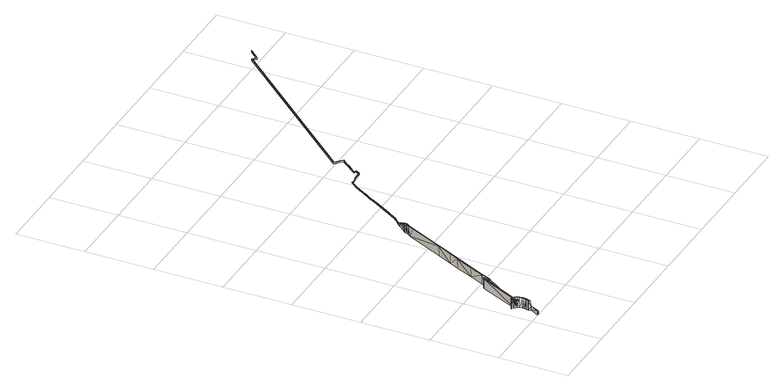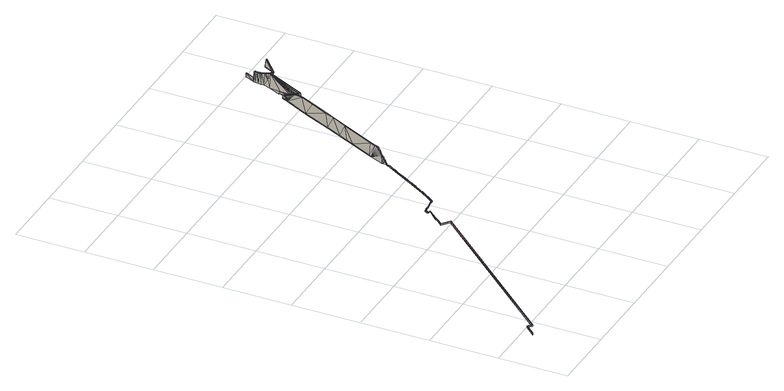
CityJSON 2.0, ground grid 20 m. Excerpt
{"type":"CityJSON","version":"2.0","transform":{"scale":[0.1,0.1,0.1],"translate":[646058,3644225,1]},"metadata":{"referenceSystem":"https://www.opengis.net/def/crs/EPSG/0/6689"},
"CityObjects":{
"otherconstruction1":{"type":"OtherConstruction","attributes":{"class":"08","function":"0801"},"geometry":[{"type":"MultiSurface","lod":"3","boundaries":[[[0,1,2]],[[1,0,3]],[[2,1,4]],[[2,4,5]],[[5,4,6]],[[7,8,9]],[[8,7,10]],[[9,8,11]],[[12,13,14]],[[12,15,13]],[[11,13,9]],[[15,9,13]],[[16,14,17]],[[17,18,16]],[[16,12,14]],[[19,20,21]],[[21,22,19]],[[20,23,21]],[[24,22,25]],[[25,26,24]],[[21,25,22]],[[27,28,29]],[[28,27,25]],[[30,31,32]],[[31,30,33]],[[34,35,36]],[[35,34,32]],[[36,35,37]],[[32,31,35]],[[33,30,38]],[[38,39,40]],[[39,38,29]],[[26,25,27]],[[29,28,39]],[[36,37,41]],[[42,37,35]],[[33,38,40]],[[21,23,43]],[[20,44,23]],[[45,46,47]],[[46,45,48]],[[49,48,45]],[[49,45,50]],[[51,52,53]],[[52,51,54]],[[47,53,45]],[[53,47,51]],[[54,51,55]],[[54,55,56]],[[56,55,57]],[[57,55,58]],[[58,55,59]],[[59,55,60]],[[59,60,61]],[[61,60,62]],[[60,63,62]],[[63,60,64]],[[64,60,65]],[[63,64,66]],[[65,60,67]],[[65,67,68]],[[68,67,69]],[[69,67,70]],[[69,70,71]],[[71,70,72]],[[71,72,73]],[[72,74,75]],[[74,72,76]],[[72,75,77]],[[72,77,73]],[[76,72,78]],[[72,79,78]],[[79,72,80]],[[80,72,81]],[[81,72,82]],[[81,82,83]],[[83,82,84]],[[84,82,85]],[[85,82,86]],[[85,86,87]],[[87,86,88]],[[86,82,89]],[[89,82,90]],[[90,82,91]],[[91,82,43]],[[91,43,92]],[[92,43,93]],[[93,43,94]],[[94,43,95]],[[43,44,95]],[[43,23,44]],[[96,97,98]],[[98,48,96]],[[97,99,98]],[[97,100,99]],[[101,102,100]],[[100,97,101]],[[102,18,100]],[[102,16,18]],[[48,49,96]],[[103,104,105]],[[105,106,107]],[[106,105,108]],[[108,109,106]],[[103,110,104]],[[111,112,109]],[[112,111,113]],[[109,112,114]],[[106,109,114]],[[115,116,117]],[[116,115,118]],[[118,115,119]],[[120,118,119]],[[118,120,121]],[[115,117,122]],[[122,117,123]],[[122,123,124]],[[124,123,125]],[[124,125,111]],[[111,125,113]],[[126,109,108]],[[106,114,127]],[[106,127,128]],[[128,127,129]],[[128,129,130]],[[105,107,131]],[[131,103,105]],[[131,42,103]],[[131,41,37]],[[37,42,131]],[[131,132,41]],[[133,120,119]],[[134,135,133]],[[136,135,134]],[[137,135,136]],[[138,139,140]],[[140,141,138]],[[141,140,142]],[[143,142,140]],[[144,145,139]],[[139,138,144]],[[144,146,145]],[[147,148,149]],[[149,150,147]],[[148,151,149]],[[152,153,151]],[[151,154,152]],[[152,155,153]],[[146,144,155]],[[155,152,146]],[[148,154,151]],[[156,157,158]],[[159,160,161]],[[162,163,164]],[[163,162,165]],[[163,165,166]],[[167,166,165]],[[165,161,167]],[[161,165,159]],[[168,160,159]],[[169,170,159]],[[170,169,171]],[[159,170,168]],[[172,171,169]],[[169,156,172]],[[156,169,157]],[[158,157,173]],[[174,173,157]],[[173,174,175]],[[176,177,174]],[[175,174,177]],[[174,178,176]],[[178,174,179]],[[179,180,178]],[[179,181,182]],[[181,179,183]],[[183,179,184]],[[183,184,185]],[[185,184,186]],[[186,184,187]],[[184,188,187]],[[179,182,180]],[[189,179,190]],[[184,179,189]],[[189,190,191]],[[188,192,193]],[[192,188,184]],[[193,192,194]],[[195,192,196]],[[192,195,194]],[[196,192,197]],[[196,197,198]],[[198,197,199]],[[199,197,200]],[[200,150,201]],[[202,197,192]],[[203,197,202]],[[197,203,204]],[[205,201,150]],[[197,147,200]],[[147,150,200]],[[206,207,208]],[[209,210,211]],[[211,212,209]],[[212,211,213]],[[212,213,214]],[[215,214,213]],[[215,213,216]],[[217,216,213]],[[213,218,217]],[[218,213,219]],[[218,219,220]],[[221,222,219]],[[220,219,222]],[[223,221,219]],[[224,225,219]],[[225,224,226]],[[219,225,223]],[[227,228,224]],[[226,224,228]],[[224,229,227]],[[229,224,206]],[[229,206,230]],[[231,230,206]],[[232,231,206]],[[208,232,206]],[[233,234,206]],[[234,233,235]],[[206,234,207]],[[236,235,233]],[[233,237,236]],[[237,233,238]],[[238,233,239]],[[238,239,240]],[[241,242,239]],[[240,239,242]],[[243,241,239]],[[244,243,239]],[[239,245,244]],[[245,239,246]],[[245,246,247]],[[248,247,246]],[[249,248,246]],[[250,249,246]],[[246,251,250]],[[251,246,162]],[[251,162,252]],[[253,252,162]],[[254,255,162]],[[253,162,255]],[[164,254,162]],[[211,210,256]],[[257,211,256]],[[211,257,258]],[[259,260,261]],[[260,259,262]],[[260,262,263]],[[263,262,264]],[[263,264,265]],[[265,264,266]],[[265,266,267]],[[267,266,268]],[[267,268,269]],[[269,268,270]],[[269,270,271]],[[271,270,272]],[[271,272,273]],[[273,272,274]],[[273,274,275]],[[273,275,276]],[[277,278,261]],[[278,259,261]],[[279,258,257]],[[280,258,279]],[[280,281,258]],[[281,280,282]],[[282,283,281]],[[284,281,283]],[[285,142,286]],[[286,287,285]],[[142,143,286]],[[4,288,289]],[[289,6,4]],[[4,290,288]],[[290,291,292]],[[292,293,290]],[[290,294,291]],[[290,295,294]],[[290,296,295]],[[290,297,296]],[[290,298,297]],[[290,299,298]],[[290,300,299]],[[290,4,300]],[[301,281,284]],[[281,301,302]],[[302,301,303]],[[303,304,302]],[[305,306,307]],[[307,308,305]],[[305,309,306]],[[309,310,306]],[[311,312,310]],[[310,309,311]],[[312,313,310]],[[312,314,313]],[[314,288,313]],[[288,315,313]],[[316,317,318]],[[317,316,319]],[[320,321,318]],[[316,318,321]],[[302,322,318]],[[322,302,304]],[[318,322,320]],[[323,324,325]],[[325,326,323]],[[327,328,329]],[[330,329,328]],[[330,331,329]],[[332,329,331]],[[333,334,331]],[[332,331,334]],[[333,335,336]],[[336,334,333]],[[337,307,338]],[[338,328,337]],[[337,308,307]],[[328,327,337]],[[339,340,341]],[[341,342,339]],[[318,317,43]],[[21,43,317]],[[43,302,318]],[[343,21,317]],[[344,345,346]],[[346,347,344]],[[348,349,350]],[[351,350,349]],[[68,252,253]],[[253,255,68]],[[68,251,252]],[[68,250,251]],[[68,249,250]],[[68,248,249]],[[69,248,68]],[[69,243,244]],[[244,245,69]],[[245,247,69]],[[247,248,69]],[[71,243,69]],[[243,71,241]],[[73,241,71]],[[241,73,242]],[[77,242,73]],[[242,77,240]],[[75,240,77]],[[240,75,238]],[[237,238,75]],[[74,237,75]],[[237,74,236]],[[76,236,74]],[[76,234,235]],[[235,236,76]],[[76,207,234]],[[78,207,76]],[[232,208,78]],[[78,231,232]],[[208,207,78]],[[78,230,231]],[[79,230,78]],[[229,230,79]],[[79,227,229]],[[79,228,227]],[[80,228,79]],[[81,222,80]],[[80,225,226]],[[226,228,80]],[[80,223,225]],[[80,221,223]],[[80,222,221]],[[83,216,81]],[[81,217,218]],[[218,220,81]],[[220,222,81]],[[81,216,217]],[[83,84,216]],[[214,215,84]],[[216,84,215]],[[214,84,212]],[[209,212,84]],[[85,209,84]],[[209,85,210]],[[87,210,85]],[[256,210,87]],[[88,256,87]],[[352,353,354]],[[353,355,354]],[[41,275,274]],[[274,36,41]],[[36,274,34]],[[272,34,274]],[[272,270,34]],[[32,34,270]],[[32,270,30]],[[268,30,270]],[[268,266,30]],[[38,30,266]],[[266,29,38]],[[266,264,29]],[[262,29,264]],[[29,262,27]],[[262,26,27]],[[26,262,259]],[[26,259,24]],[[142,9,141]],[[15,141,9]],[[356,357,358]],[[359,358,357]],[[360,361,362]],[[363,362,361]],[[359,364,358]],[[365,358,364]],[[129,2,130]],[[5,130,2]],[[88,86,366]],[[341,121,120]],[[120,133,341]],[[341,336,335]],[[335,121,341]],[[289,5,6]],[[150,149,96]],[[96,49,150]],[[149,151,96]],[[151,97,96]],[[151,153,97]],[[153,101,97]],[[153,155,101]],[[155,102,101]],[[155,144,102]],[[144,16,102]],[[108,367,368]],[[108,105,367]],[[17,139,145]],[[17,14,139]],[[141,15,138]],[[12,138,15]],[[187,56,186]],[[185,186,56]],[[57,185,56]],[[185,57,183]],[[58,183,57]],[[326,312,311]],[[309,326,311]],[[309,369,326]],[[305,369,309]],[[308,369,305]],[[369,308,111]],[[124,327,122]],[[329,122,327]],[[329,332,122]],[[115,122,332]],[[332,334,115]],[[119,115,334]],[[119,334,341]],[[336,341,334]],[[133,119,341]],[[337,124,111]],[[111,308,337]],[[337,327,124]],[[370,371,372]],[[372,373,370]],[[373,372,374]],[[372,375,374]],[[287,286,8]],[[8,10,287]],[[286,11,8]],[[286,143,11]],[[10,285,287]],[[10,7,285]],[[0,315,376]],[[315,0,2]],[[89,283,86]],[[86,282,280]],[[280,279,86]],[[86,283,282]],[[3,377,1]],[[3,378,379]],[[379,380,3]],[[3,380,381]],[[381,382,3]],[[377,383,1]],[[384,385,3]],[[3,382,384]],[[3,385,386]],[[386,377,3]],[[385,298,386]],[[384,387,385]],[[382,388,384]],[[381,389,382]],[[380,390,381]],[[379,291,380]],[[378,292,379]],[[386,299,377]],[[143,140,11]],[[13,11,140]],[[91,304,90]],[[90,303,301]],[[301,284,90]],[[90,304,303]],[[90,284,89]],[[283,89,284]],[[391,392,345]],[[392,346,345]],[[393,394,395]],[[396,395,394]],[[56,187,54]],[[188,193,54]],[[54,187,188]],[[54,193,52]],[[194,195,52]],[[52,193,194]],[[374,375,397]],[[375,398,397]],[[369,111,109]],[[109,326,369]],[[109,368,326]],[[349,323,326]],[[399,349,326]],[[394,399,326]],[[357,394,326]],[[364,357,326]],[[361,364,326]],[[400,361,326]],[[400,326,401]],[[368,401,326]],[[402,401,368]],[[403,402,368]],[[404,403,368]],[[368,367,404]],[[126,368,109]],[[349,348,323]],[[399,405,349]],[[394,406,399]],[[357,396,394]],[[364,359,357]],[[361,360,364]],[[400,407,361]],[[401,408,400]],[[402,409,401]],[[403,410,402]],[[404,411,403]],[[41,412,275]],[[41,132,412]],[[391,413,414]],[[414,392,391]],[[365,364,362]],[[360,362,364]],[[3,376,415]],[[415,378,3]],[[415,293,378]],[[293,415,290]],[[0,376,3]],[[106,416,325]],[[416,106,128]],[[130,416,128]],[[416,130,5]],[[416,5,312]],[[289,312,5]],[[314,312,289]],[[326,325,312]],[[416,312,325]],[[417,399,418]],[[406,418,399]],[[146,152,100]],[[100,18,146]],[[152,99,100]],[[152,154,99]],[[154,98,99]],[[154,148,98]],[[148,147,98]],[[147,48,98]],[[18,17,146]],[[17,145,146]],[[419,402,420]],[[410,420,402]],[[285,7,142]],[[9,142,7]],[[59,180,182]],[[182,181,59]],[[61,180,59]],[[61,176,178]],[[178,180,61]],[[61,177,176]],[[62,177,61]],[[62,158,173]],[[173,175,62]],[[175,177,62]],[[63,158,62]],[[63,172,156]],[[156,158,63]],[[63,171,172]],[[66,171,63]],[[168,170,66]],[[66,160,168]],[[66,170,171]],[[64,160,66]],[[64,167,161]],[[161,160,64]],[[64,166,167]],[[65,166,64]],[[65,255,254]],[[254,164,65]],[[65,163,166]],[[164,163,65]],[[68,255,65]],[[52,195,53]],[[195,196,53]],[[196,198,53]],[[199,53,198]],[[45,53,199]],[[411,404,421]],[[422,421,404]],[[408,401,423]],[[424,423,401]],[[410,403,420]],[[425,420,403]],[[426,427,413]],[[427,414,413]],[[144,12,16]],[[144,138,12]],[[197,46,147]],[[46,48,147]],[[136,339,137]],[[339,136,134]],[[339,134,340]],[[340,134,133]],[[351,349,428]],[[405,428,349]],[[370,429,430]],[[430,371,370]],[[431,400,423]],[[408,423,400]],[[118,335,333]],[[335,118,121]],[[331,116,333]],[[333,116,118]],[[331,117,116]],[[117,331,330]],[[328,123,330]],[[330,123,117]],[[338,125,328]],[[328,125,123]],[[307,113,338]],[[338,113,125]],[[432,433,434]],[[433,435,434]],[[317,436,343]],[[317,319,436]],[[133,342,341]],[[133,135,342]],[[50,205,49]],[[150,49,205]],[[306,112,113]],[[306,113,307]],[[310,112,306]],[[114,112,310]],[[310,313,127]],[[127,114,310]],[[313,2,127]],[[2,129,127]],[[313,315,2]],[[86,279,366]],[[257,366,279]],[[256,366,257]],[[88,366,256]],[[409,402,437]],[[419,437,402]],[[407,400,438]],[[431,438,400]],[[288,314,289]],[[436,434,435]],[[435,343,436]],[[405,399,428]],[[417,428,399]],[[439,440,441]],[[440,442,441]],[[435,442,21]],[[21,343,435]],[[435,433,442]],[[442,398,21]],[[442,440,398]],[[398,372,21]],[[372,430,21]],[[398,375,372]],[[430,25,21]],[[372,371,430]],[[430,443,25]],[[430,444,347]],[[347,443,430]],[[347,346,392]],[[392,443,347]],[[392,427,443]],[[392,414,427]],[[427,353,443]],[[427,355,353]],[[353,445,443]],[[353,446,445]],[[445,261,443]],[[445,277,261]],[[261,260,443]],[[260,447,443]],[[260,263,447]],[[263,448,447]],[[263,265,448]],[[265,449,448]],[[265,450,449]],[[265,267,450]],[[267,451,450]],[[267,269,451]],[[269,452,451]],[[269,271,452]],[[271,273,452]],[[273,453,452]],[[273,428,453]],[[273,276,350]],[[350,428,273]],[[428,418,453]],[[418,395,453]],[[418,393,395]],[[395,358,453]],[[358,362,453]],[[362,438,453]],[[362,363,438]],[[438,454,453]],[[454,438,423]],[[423,437,454]],[[437,420,454]],[[420,421,454]],[[421,455,454]],[[421,456,455]],[[421,422,456]],[[420,425,421]],[[437,419,420]],[[423,424,437]],[[438,431,423]],[[358,365,362]],[[395,356,358]],[[428,417,418]],[[350,351,428]],[[276,457,350]],[[28,25,447]],[[447,448,28]],[[39,28,448]],[[448,449,39]],[[450,31,33]],[[33,449,450]],[[451,35,31]],[[31,450,451]],[[451,452,35]],[[452,453,35]],[[110,103,454]],[[454,455,110]],[[103,453,454]],[[25,443,447]],[[453,42,35]],[[103,42,453]],[[33,40,449]],[[40,39,449]],[[324,107,106]],[[106,325,324]],[[425,403,421]],[[411,421,403]],[[50,45,205]],[[201,205,45]],[[45,200,201]],[[45,199,200]],[[424,401,437]],[[409,437,401]],[[342,137,339]],[[342,135,137]],[[380,291,294]],[[294,390,380]],[[383,300,4]],[[4,1,383]],[[385,387,298]],[[387,384,297]],[[297,298,387]],[[378,293,292]],[[291,379,292]],[[294,295,390]],[[295,381,390]],[[388,382,296]],[[296,297,388]],[[297,384,388]],[[300,377,299]],[[296,382,389]],[[389,295,296]],[[389,381,295]],[[299,386,298]],[[300,383,377]],[[433,432,441]],[[441,442,433]],[[302,82,281]],[[82,302,43]],[[458,444,429]],[[444,430,429]],[[59,181,58]],[[183,58,181]],[[190,179,60]],[[60,55,190]],[[191,190,55]],[[202,51,203]],[[189,55,184]],[[55,189,191]],[[51,184,55]],[[51,192,184]],[[51,202,192]],[[82,213,211]],[[213,82,219]],[[82,224,219]],[[224,82,72]],[[224,72,206]],[[206,72,233]],[[233,72,239]],[[70,239,72]],[[70,246,239]],[[246,67,162]],[[67,246,70]],[[162,67,165]],[[159,165,67]],[[60,159,67]],[[159,60,169]],[[169,60,157]],[[157,60,174]],[[174,60,179]],[[456,422,459]],[[367,459,404]],[[422,404,459]],[[459,104,110]],[[459,105,104]],[[459,367,105]],[[110,455,459]],[[455,456,459]],[[126,108,368]],[[340,133,341]],[[197,204,46]],[[47,46,204]],[[204,203,47]],[[51,47,203]],[[458,344,347]],[[347,444,458]],[[131,107,323]],[[107,324,323]],[[406,394,418]],[[393,418,394]],[[460,461,445]],[[445,446,460]],[[363,361,438]],[[407,438,361]],[[278,277,461]],[[277,445,461]],[[426,354,355]],[[355,427,426]],[[281,211,258]],[[211,281,82]],[[376,315,415]],[[315,290,415]],[[290,315,288]],[[24,259,461]],[[461,352,24]],[[352,22,24]],[[352,426,22]],[[426,391,22]],[[429,373,22]],[[22,344,429]],[[434,436,319]],[[319,20,434]],[[373,19,22]],[[19,373,397]],[[397,441,19]],[[20,19,434]],[[397,439,441]],[[373,374,397]],[[19,441,434]],[[429,370,373]],[[344,458,429]],[[391,345,344]],[[344,22,391]],[[319,44,20]],[[426,413,391]],[[352,354,426]],[[461,460,352]],[[259,278,461]],[[441,432,434]],[[396,357,395]],[[356,395,357]],[[132,323,412]],[[132,131,323]],[[139,14,140]],[[13,140,14]],[[457,323,350]],[[348,350,323]],[[457,276,275]],[[323,275,412]],[[323,457,275]],[[397,398,439]],[[398,440,439]],[[460,446,352]],[[446,353,352]],[[92,304,91]],[[304,92,322]],[[320,322,92]],[[93,320,92]],[[320,93,321]],[[94,321,93]],[[321,94,316]],[[95,316,94]],[[95,44,316]],[[44,319,316]]],"semantics":{"surfaces":[{"type":"GroundSurface"},{"type":"RoofSurface"},{"type":"WallSurface"}],"values":[0,0,0,0,0,0,0,0,0,0,0,0,0,0,0,0,0,0,0,0,0,0,0,0,0,0,0,0,0,0,0,0,0,0,0,0,0,0,0,0,0,0,0,0,0,0,0,0,0,0,0,0,0,0,0,0,0,0,0,0,0,0,0,0,0,0,0,0,0,0,0,0,0,0,0,0,0,0,0,0,0,0,0,0,0,0,0,0,0,0,0,0,0,0,0,0,0,0,0,0,0,0,0,0,0,0,0,0,0,0,0,0,0,0,0,0,0,0,0,0,0,0,0,0,0,0,0,0,0,0,0,0,0,0,0,1,1,1,1,1,1,1,1,1,1,1,1,1,1,1,1,1,1,1,1,1,1,1,1,1,1,1,1,1,1,1,1,1,1,1,1,1,1,1,1,1,1,1,1,1,1,1,1,1,1,1,1,1,1,1,1,1,1,1,1,1,1,1,1,1,1,1,1,1,1,1,1,1,1,1,1,1,1,1,1,1,1,1,1,1,1,1,1,1,1,1,1,1,1,1,1,1,1,1,1,1,1,1,1,1,1,1,1,1,1,1,1,1,1,1,1,1,1,1,1,1,1,1,1,1,1,1,1,1,1,1,1,1,1,1,1,1,1,1,1,1,1,1,1,1,1,1,1,1,1,1,1,1,1,1,1,1,1,1,1,1,1,1,1,1,1,1,1,1,1,1,1,1,1,1,1,1,1,1,1,1,1,1,1,1,1,1,1,1,1,1,1,1,1,1,1,2,2,2,2,2,2,2,2,2,2,2,2,2,2,2,2,2,2,2,2,2,2,2,2,2,2,2,2,2,2,2,2,2,2,2,2,2,2,2,2,2,2,2,2,2,2,2,2,2,2,2,2,2,2,2,2,2,2,2,2,2,2,2,2,2,2,2,2,2,2,2,2,2,2,2,2,2,2,2,2,2,2,2,2,2,2,2,2,2,2,2,2,2,2,2,2,2,2,2,2,2,2,2,2,2,2,2,2,2,2,2,2,2,2,2,2,2,2,2,2,2,2,2,2,2,2,2,2,2,2,2,2,2,2,2,2,2,2,2,2,2,2,2,2,2,2,2,2,2,2,2,2,2,2,2,2,2,2,2,2,2,2,2,2,2,2,2,2,2,2,2,2,2,2,2,2,2,2,2,2,2,2,2,2,2,2,2,2,2,2,2,2,2,2,2,2,2,2,2,2,2,2,2,2,2,2,2,2,2,2,2,2,2,2,2,2,2,2,2,2,2,2,2,2,2,2,2,2,2,2,2,2,2,2,2,2,2,2,2,2,2,2,2,2,2,2,2,2,2,2,2,2,2,2,2,2,2,2,2,2,2,2,2,2,2,2,2,2,2,2,2,2,2,2,2,2,2,2,2,2,2,2,2,2,2,2,2,2,2,2,2,2,2,2,2,2,2,2,2,2,2,2,2,2,2,2,2,2,2,2,2,2,2,2,2,2,2,2,2,2,2,2,2,2,2,2,2,2,2,2,2,2,2,2,2,2,2,2,2,2,2,2,2,2,2,2,2,2,2,2,2,2,2,2,2,2,2,2,2,2,2,2,2,2,2,2,2,2,2,2,2,2,2,2,2,2,2,2,2,2,2,2,2,2,2,2,2,2,2,2,2,2,2,2,2,2,2,2,2,2,2,2,2,2,2,2,2,2,2,2,2,2,2,2,2,2,2,2,2,2,2,2,2,2,2,2,2,2,2,2,2,2,2,2,2,2,2,2,2,2,2,2,2,2,2,2,2,2,2,2,2,2,2,2,2,2,2,2,2,2,2,2,2,2,2,2,2,2,2,2,2,2,2,2,2,2,2,2,2,2,2,2,2,2,2,2,2,2,2,2,2,2,2,2,2,2,2,2,2,2,2,2,2,2,2,2,2,2,2,2,2,2,2,2,2,2,2,2,2,2,2,2,2,2,2,2,2,2,2,2,2,2,2,2,2,2,2,2,2,2,2,2,2,2,2,2,2,2,2,2,2,2,2,2,2,2,2,2,2,2,2,2,2,2,2,2,2,2,2,2,2,2,2,2,2,2,2,2,2,2,2,2,2,2,2,2,2,2,2]}}]}
},
"vertices":[
[16,44,38],[28,75,38],[32,74,39],[8,47,38],[32,79,38],[33,77,38],[34,78,38],[868,1235,15],[865,1231,15],[842,1206,15],[868,1234,15],[842,1205,15],[463,801,15],[831,1215,15],[465,801,15],[831,1217,15],[485,782,15],[487,782,15],[486,782,15],[266,512,13],[268,516,13],[273,509,12],[245,486,11],[272,518,14],[244,482,11],[255,469,11],[241,476,11],[240,474,10],[251,462,9],[238,469,9],[164,317,9],[175,304,9],[151,288,9],[198,351,9],[127,238,9],[138,223,9],[108,198,9],[105,183,9],[185,359,9],[221,400,9],[210,377,9],[102,184,9],[104,154,9],[278,522,15],[270,519,13],[449,729,18],[450,731,18],[451,729,18],[444,732,18],[443,732,18],[443,730,18],[451,726,18],[449,726,18],[449,727,18],[447,725,18],[446,718,17],[446,723,18],[445,721,18],[445,720,18],[444,719,18],[442,716,17],[442,719,18],[433,718,18],[427,718,18],[415,716,18],[404,714,18],[423,718,18],[396,712,17],[395,715,18],[380,694,18],[382,693,17],[366,671,18],[366,669,17],[365,671,18],[357,656,18],[364,668,18],[356,656,18],[365,670,18],[350,645,18],[347,641,18],[332,614,18],[316,587,18],[284,531,15],[300,561,18],[299,558,18],[289,543,18],[287,538,18],[288,540,18],[287,540,18],[284,534,15],[284,533,15],[280,528,14],[280,528,13],[276,525,13],[275,524,13],[273,522,13],[455,747,17],[464,757,16],[456,746,17],[465,756,16],[474,768,16],[473,768,16],[475,770,16],[103,152,9],[93,134,9],[84,138,9],[40,74,9],[91,184,9],[77,118,9],[62,80,9],[94,133,9],[53,60,8],[44,65,9],[46,59,9],[41,69,9],[53,35,8],[47,39,9],[48,43,9],[46,34,9],[52,31,8],[48,29,9],[44,31,9],[54,44,8],[48,47,9],[54,52,8],[48,51,9],[79,114,9],[37,72,9],[39,75,9],[32,74,9],[32,77,10],[93,183,9],[95,187,9],[50,28,8],[49,25,8],[37,2,8],[39,2,8],[38,1,8],[463,801,20],[465,801,20],[831,1215,20],[831,1217,20],[842,1206,20],[842,1205,20],[485,782,20],[487,782,20],[486,782,20],[444,732,20],[456,746,20],[455,747,20],[443,732,20],[464,757,20],[474,768,20],[473,768,20],[465,756,20],[475,770,20],[425,718,20],[428,716,20],[427,718,20],[416,714,20],[415,716,20],[410,715,20],[396,713,20],[400,714,20],[399,714,20],[404,712,20],[404,714,20],[405,715,20],[416,717,20],[423,716,20],[419,717,20],[423,718,20],[424,718,20],[430,718,20],[433,716,20],[432,718,20],[434,718,20],[433,718,20],[437,718,20],[442,717,20],[442,719,20],[444,719,20],[443,719,20],[445,720,20],[448,722,20],[445,721,20],[446,722,20],[446,723,20],[447,724,20],[447,721,20],[445,717,20],[446,718,20],[449,723,20],[447,725,20],[448,725,20],[449,726,20],[449,727,20],[450,731,20],[449,728,20],[449,729,20],[446,730,20],[444,730,20],[450,725,20],[451,727,20],[451,729,20],[443,730,20],[351,644,20],[350,645,20],[349,644,20],[289,543,20],[288,540,20],[289,539,20],[294,550,20],[302,560,20],[299,558,20],[299,560,20],[300,561,20],[302,564,20],[308,574,20],[318,586,20],[314,585,20],[316,588,20],[316,587,20],[318,591,20],[334,613,20],[324,601,20],[331,613,20],[333,616,20],[332,614,20],[341,630,20],[347,641,20],[348,643,20],[349,643,20],[358,655,20],[353,651,20],[356,655,20],[356,656,20],[357,656,20],[361,663,20],[366,669,20],[364,668,20],[365,671,20],[365,670,20],[366,671,20],[366,672,20],[373,682,20],[382,693,20],[380,693,20],[380,694,20],[381,695,20],[382,697,20],[388,705,20],[394,713,20],[395,714,20],[397,715,20],[395,715,20],[287,540,20],[287,539,20],[289,538,20],[243,482,39],[242,474,38],[246,481,39],[239,475,38],[234,457,38],[232,458,38],[187,359,38],[184,360,38],[166,316,38],[164,317,38],[153,288,38],[150,289,38],[129,237,38],[126,239,38],[110,197,38],[107,198,38],[102,184,38],[104,183,38],[248,485,39],[245,486,39],[287,538,20],[286,536,19],[286,532,17],[285,535,18],[284,534,18],[284,533,17],[868,1235,20],[865,1231,20],[868,1234,20],[33,75,40],[33,77,39],[10,44,58],[11,52,54],[9,48,56],[7,46,58],[14,55,53],[16,58,51],[19,62,49],[21,65,47],[23,68,45],[26,72,43],[28,75,41],[282,531,17],[281,527,16],[281,529,16],[280,528,16],[48,65,40],[44,65,40],[46,59,40],[50,61,40],[44,70,40],[41,69,40],[42,72,40],[39,75,40],[37,72,40],[33,77,40],[32,74,40],[273,522,16],[272,518,16],[277,523,16],[270,519,16],[276,525,16],[275,524,16],[278,526,16],[93,183,38],[91,184,38],[39,74,38],[42,73,38],[52,47,39],[48,47,39],[52,42,38],[48,43,39],[47,39,38],[51,38,38],[46,34,37],[50,33,37],[44,31,37],[48,29,37],[52,52,39],[48,51,39],[38,1,20],[51,28,20],[50,28,20],[37,2,20],[272,518,19],[256,499,29],[256,499,31],[258,498,31],[258,498,29],[93,183,37],[92,179,37],[102,179,37],[102,174,37],[248,489,35],[251,488,35],[250,493,35],[253,491,35],[99,162,31],[90,166,31],[99,162,29],[90,166,29],[89,162,27],[88,158,27],[98,158,27],[98,154,27],[89,162,29],[98,158,29],[287,539,18],[84,138,16],[77,118,16],[47,69,24],[261,506,27],[264,504,27],[264,504,25],[261,506,25],[263,509,25],[266,508,25],[16,44,39],[26,72,40],[7,46,56],[9,48,54],[11,52,52],[14,55,50],[16,58,48],[28,75,40],[19,62,46],[21,65,45],[23,68,43],[21,65,46],[19,62,48],[16,58,50],[14,55,52],[253,496,31],[256,495,31],[100,166,33],[91,171,33],[100,166,31],[91,171,31],[263,509,23],[266,508,23],[91,175,35],[87,154,25],[86,150,23],[86,146,21],[85,142,19],[84,138,17],[92,179,35],[91,175,33],[88,158,25],[87,154,23],[86,150,21],[86,146,19],[85,142,17],[95,187,38],[253,496,33],[256,495,33],[10,44,56],[39,75,38],[101,170,35],[101,170,33],[95,142,21],[95,142,19],[94,138,17],[93,134,17],[97,149,23],[96,146,23],[94,138,19],[250,493,33],[253,491,33],[102,174,35],[258,502,27],[261,501,27],[97,149,25],[268,516,21],[270,514,21],[268,516,19],[270,514,19],[270,519,19],[96,146,21],[98,154,25],[266,512,23],[269,511,23],[266,512,21],[269,511,21],[255,469,12],[261,501,29],[248,485,37],[251,488,37],[251,462,12],[221,400,12],[210,377,12],[198,351,12],[175,304,12],[138,223,12],[104,154,12],[103,152,12],[94,133,12],[94,133,16],[102,179,38],[258,502,29],[93,134,16],[248,489,37],[245,486,37]
]}
